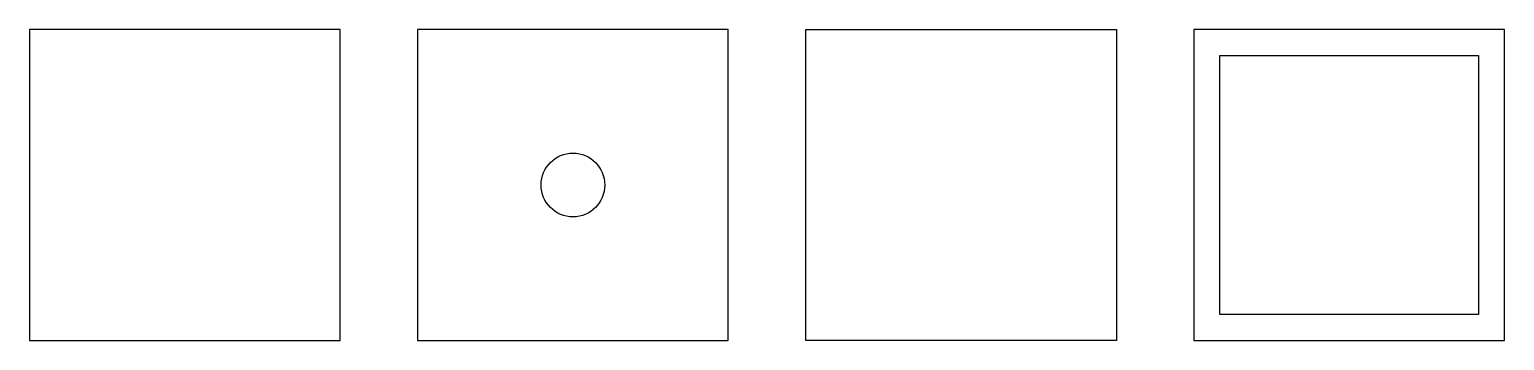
# Model space of a CAD drawing. Header units: millimetres. Extents: x -250 to 35, y -35 to 25.
import ezdxf

# ---------------------------------------------------------------- set-up
doc = ezdxf.new("R2010")
doc.units = ezdxf.units.MM
doc.layers.get('0').update_dxf_attribs({"linetype": 'CONTINUOUS'})

msp = doc.modelspace()

# ---------------------------------------------------------------- linework, layer by layer
for points in [[(-190, 25), (-250, 25), (-250, -35), (-190, -35)], [(-115, 25), (-175, 25), (-175, -35), (-115, -35)], [(-100, 25), (-40, 25), (-40, -35), (-100, -35)], [(-25, 25), (-25, -35), (35, -35), (35, 25)], [(-20, 20), (30, 20), (30, -30), (-20, -30)]]:
    msp.add_lwpolyline(points, close=True)
msp.add_circle((-145, -5), 6.15)

doc.saveas('drawing.dxf')
